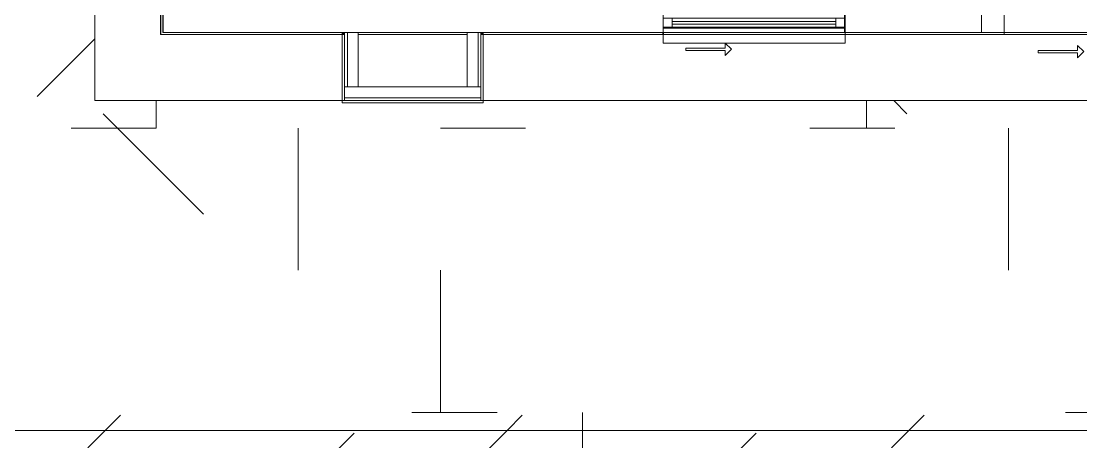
# Model space of a CAD drawing. Header units: metres. Extents: x 3856 to 4207, y -1118 to -691.
# Drawn here: x 3965.032 to 3969.694, y -982.627 to -980.778 of the extents above; entities that cross this region are included whole.
import ezdxf

# ---------------------------------------------------------------- set-up
doc = ezdxf.new("R2010")
doc.units = ezdxf.units.M
for name, color, linetype, lineweight in [('Common Edges', 7, 'Continuous', 9), ('Detail Items', 7, 'Continuous', 9), ('Floors', 7, 'Continuous', 9), ('Frame_Mullion', 7, 'Continuous', 9), ('Glass', 7, 'Continuous', 9), ('Surface Pattern', 7, 'Continuous', 9), ('Walls', 7, 'Continuous', 9), ('Windows', 7, 'Continuous', 9)]:
    doc.layers.add(name, color=color, linetype=linetype, lineweight=lineweight)
doc.layers.add('ROA-E00-URB-A101-MASTER_PLAN cambio estaciomientos_dwg', color=7, linetype='Continuous', lineweight=9, true_color=0x767676)
pattern_1 = [(45, (0, 0), (-1.76776695, 0), [0.9375, -3.75]), (45, (1.25, 1.25), (-1.76776695, 0), [0.9375, -3.75]), (45, (2.5, -0.375), (-1.76776695, 0), [0.3125, -2.5]), (90, (2.5, 0.625), (-0.625, 0.625), [0.625, -2.5]), (315, (2.5, 1.25), (0, 3.5355339), [0.625, -3.75]), (0, (1.25, 1.25), (2.5, 2.5), [0.375, -1.25]), (0, (-1.875, 2.5), (2.5, 2.5), [0.375, -2.5])]

# ---------------------------------------------------------------- blocks, each defined once
blk = doc.blocks.new('EDIFICIO TIPO A_rvt-2-IMPLANTACIÓN - KIT COMERCIAL')
at = {"layer": 'Surface Pattern', "true_color": 0xdcf1d6}
h = blk.add_hatch(dxfattribs=at)
h.set_pattern_fill('FP_8', color=254, style=0, pattern_type=2)
h.set_pattern_definition(pattern_1)
h.paths.add_polyline_path([(3965.2814, -994.1273), (3965.3568, -994.1273), (3965.3568, -993.5273), (3965.2068, -993.5273), (3965.2068, -991.1273), (3965.3568, -991.1273), (3965.3568, -984.1273), (3973.5576, -984.1273), (3973.5576, -983.9773), (3974.3068, -983.9773), (3974.3068, -982.6773), (3974.4068, -982.6773), (3974.4068, -983.9773), (3975.1576, -983.9773), (3975.1576, -984.1273), (3983.3568, -984.1273), (3983.3568, -991.1273), (3983.5068, -991.1273), (3983.5068, -993.5273), (3983.3568, -993.5273), (3983.3568, -994.0273), (3985.3068, -994.0273), (3985.3068, -982.5773), (3963.3068, -982.5773), (3963.3068, -994.1273)])
at = {"layer": 'Floors'}
blk.add_line((3974.3068, -982.5773), (3963.3068, -982.5773), dxfattribs=at)
blk = doc.blocks.new('COUR-VENTANA-DESLIZANTE_DOS_CUERPOS - 0_80 x 1_35cm-11785884-IMPLANTACIÓN - KIT COMERCIAL')
at = {"layer": 'Detail Items'}
for p, q in [((0.0999, 0.1246), (0.1269, 0.1516)), ((0.1269, 0.1516), (0.1269, 0.1296)), ((0.0999, 0.1246), (0.1269, 0.0976)), ((0.3, 0.1296), (0.1269, 0.1296)), ((0.1269, 0.1196), (0.3, 0.1196)), ((0.1269, 0.0976), (0.1269, 0.1196)), ((0.3, 0.1196), (0.3, 0.1296))]:
    blk.add_line(p, q, dxfattribs=at)
blk = doc.blocks.new('EDIFICIO TIPO A_rvt-5-IMPLANTACIÓN - KIT COMERCIAL')
at = {"layer": 'Surface Pattern', "true_color": 0xdcf1d6}
h = blk.add_hatch(dxfattribs=at)
h.set_pattern_fill('FP_101', color=254, style=0, pattern_type=2)
h.set_pattern_definition(pattern_1)
h.paths.add_polyline_path([(3964.6003, -982.5773), (3974.3068, -982.5773), (3974.3068, -981.2773), (3973.5559, -981.2773), (3973.5559, -981.1273), (3965.3568, -981.1273), (3965.3551, -974.1273), (3965.2068, -974.1273), (3965.2068, -971.7273), (3965.3568, -971.7273), (3965.3568, -971.2273), (3963.3068, -971.2273), (3963.3068, -982.5773), (3963.439, -982.5773)])
h.paths.add_polyline_path([(3974.4068, -982.5773), (3985.3068, -982.5773), (3985.3068, -971.2273), (3985.4068, -971.2273), (3985.4068, -971.1273), (3983.3568, -971.1273), (3983.3568, -971.7273), (3983.5068, -971.7273), (3983.5068, -974.1273), (3983.3568, -974.1273), (3983.3568, -981.1273), (3975.1559, -981.1273), (3975.1559, -981.2773), (3974.4068, -981.2773), (3974.4068, -981.8192)])
at = {"layer": 'Common Edges'}
for p, q in [((3966.4451, -980.8373), (3966.4451, -980.8323)), ((3966.4676, -980.8273), (3966.4676, -981.0673)), ((3967.0426, -980.8273), (3967.0426, -981.0673)), ((3967.0651, -980.8323), (3967.0651, -980.8373)), ((3966.4551, -981.1148), (3967.0551, -981.1148))]:
    blk.add_line(p, q, dxfattribs=at)
at = {"layer": 'Floors'}
for p, q in [((3965.3568, -981.1273), (3965.3568, -975.4273)), ((3966.4551, -981.1273), (3965.3568, -981.1273)), ((3970.3568, -981.1273), (3967.0551, -981.1273))]:
    blk.add_line(p, q, dxfattribs=at)
at = {"layer": 'Walls', "lineweight": 18}
for p, q in [((3965.6451, -979.9323), (3965.6451, -980.8373)), ((3965.6551, -980.8273), (3965.6551, -979.9323)), ((3969.3568, -980.7273), (3969.3568, -980.8273)), ((3965.6451, -980.8373), (3965.6551, -980.8373)), ((3966.4451, -980.8273), (3965.6551, -980.8273)), ((3965.6551, -980.8373), (3966.4451, -980.8373)), ((3966.4451, -980.8323), (3966.4451, -980.8273)), ((3966.4551, -980.8323), (3966.4451, -980.8323)), ((3966.4451, -980.8373), (3966.4451, -981.1273)), ((3966.5151, -980.8273), (3966.4551, -980.8273)), ((3966.4551, -980.8273), (3966.4551, -981.0673)), ((3966.4551, -981.1273), (3966.4551, -980.8323)), ((3966.5151, -981.0673), (3966.5151, -980.8273)), ((3967.0551, -980.8273), (3966.9951, -980.8273)), ((3966.9951, -980.8273), (3966.9951, -981.0673)), ((3967.0551, -981.0673), (3967.0551, -980.8273)), ((3967.0551, -980.8323), (3967.0551, -981.1273)), ((3967.0651, -980.8323), (3967.0551, -980.8323)), ((3967.8551, -980.8273), (3967.0651, -980.8273)), ((3967.0651, -980.8273), (3967.0651, -980.8323)), ((3967.0651, -980.8373), (3967.8551, -980.8373)), ((3967.0651, -981.1373), (3967.0651, -980.8373)), ((3967.8551, -980.8373), (3967.8551, -980.8273)), ((3968.6568, -980.8273), (3967.8568, -980.8273)), ((3967.8568, -980.8273), (3967.8568, -980.8373)), ((3967.8568, -980.8373), (3968.6568, -980.8373)), ((3968.6568, -980.8373), (3968.6568, -980.8273)), ((3969.3568, -980.8273), (3968.6568, -980.8273)), ((3968.6568, -980.8273), (3968.6568, -980.8373)), ((3968.6568, -980.8373), (3969.3568, -980.8373)), ((3969.3568, -980.8273), (3970.3568, -980.8273)), ((3969.3568, -980.8373), (3969.3568, -980.8273)), ((3970.3518, -980.8273), (3969.3568, -980.8273)), ((3969.3568, -980.8273), (3969.3568, -980.8373)), ((3969.3568, -980.8373), (3970.3518, -980.8373)), ((3967.0551, -981.0673), (3966.4551, -981.0673)), ((3966.4551, -981.0673), (3966.4551, -981.1273)), ((3966.4551, -981.0673), (3966.5151, -981.0673)), ((3966.9951, -981.0673), (3967.0551, -981.0673)), ((3967.0551, -981.1273), (3967.0551, -981.0673)), ((3966.4451, -981.1273), (3966.4451, -981.1373)), ((3966.4451, -981.1373), (3967.0551, -981.1373)), ((3966.4551, -981.1273), (3967.0551, -981.1273)), ((3967.0551, -981.1273), (3966.4551, -981.1273)), ((3967.0551, -981.1373), (3967.0651, -981.1373))]:
    blk.add_line(p, q, dxfattribs=at)
at = {"layer": 'Walls'}
for p, q in [((3965.6468, -980.8373), (3965.6468, -979.9323)), ((3965.6468, -979.9323), (3965.6468, -980.8373)), ((3965.6568, -980.8273), (3965.6568, -979.9323)), ((3965.6568, -979.9323), (3965.6568, -980.8273)), ((3965.6568, -980.8373), (3965.6468, -980.8373)), ((3965.6468, -980.8373), (3965.6568, -980.8373)), ((3966.4451, -980.8273), (3965.6568, -980.8273)), ((3965.6568, -980.8273), (3966.4451, -980.8273)), ((3966.4451, -980.8373), (3965.6568, -980.8373)), ((3965.6568, -980.8373), (3966.4451, -980.8373)), ((3966.4451, -980.8273), (3966.4551, -980.8273)), ((3966.4551, -980.8273), (3966.4451, -980.8273)), ((3966.4451, -981.1373), (3966.4451, -980.8373)), ((3966.4451, -980.8373), (3966.4451, -981.1373)), ((3967.0551, -980.8323), (3967.0651, -980.8323)), ((3967.0651, -980.8323), (3967.0551, -980.8323)), ((3967.8568, -980.8273), (3967.0651, -980.8273)), ((3967.0651, -980.8273), (3967.8568, -980.8273)), ((3967.0651, -980.8323), (3967.0651, -980.8273)), ((3967.0651, -980.8273), (3967.0651, -980.8323)), ((3967.8568, -980.8373), (3967.0651, -980.8373)), ((3967.0651, -980.8373), (3967.8568, -980.8373)), ((3967.0651, -980.8373), (3967.0651, -981.1373)), ((3967.0651, -981.1373), (3967.0651, -980.8373)), ((3967.8568, -980.8273), (3967.8568, -980.8373)), ((3967.8568, -980.8373), (3967.8568, -980.8273)), ((3967.8568, -980.8273), (3968.6568, -980.8273)), ((3968.6568, -980.8273), (3967.8568, -980.8273)), ((3967.8568, -980.8373), (3967.8568, -980.8273)), ((3967.8568, -980.8273), (3967.8568, -980.8373)), ((3967.8568, -980.8373), (3968.6568, -980.8373)), ((3968.6568, -980.8373), (3967.8568, -980.8373)), ((3967.8584, -980.8273), (3968.6568, -980.8273)), ((3968.6568, -980.8273), (3967.8584, -980.8273)), ((3967.8584, -980.8373), (3967.8584, -980.8273)), ((3967.8584, -980.8273), (3967.8584, -980.8373)), ((3967.8584, -980.8373), (3968.6568, -980.8373)), ((3968.6568, -980.8373), (3967.8584, -980.8373)), ((3968.6568, -980.8273), (3968.6568, -980.8373)), ((3968.6568, -980.8273), (3968.6568, -980.8373)), ((3968.6568, -980.8273), (3968.6568, -980.8373)), ((3968.6568, -980.8273), (3968.6568, -980.8373)), ((3968.6568, -980.8273), (3969.3568, -980.8273)), ((3969.3568, -980.8273), (3968.6568, -980.8273)), ((3968.6568, -980.8373), (3968.6568, -980.8273)), ((3968.6568, -980.8273), (3968.6568, -980.8373)), ((3968.6568, -980.8373), (3969.3568, -980.8373)), ((3969.3568, -980.8373), (3968.6568, -980.8373)), ((3969.3568, -980.8273), (3969.3568, -980.8373)), ((3969.3568, -980.8273), (3969.3568, -980.8373)), ((3969.3568, -980.8373), (3969.3568, -980.8273)), ((3969.3568, -980.8273), (3969.3568, -980.8373)), ((3969.3568, -980.8373), (3969.3568, -980.8273)), ((3969.3568, -980.8273), (3969.3568, -980.8373)), ((3969.3568, -980.8373), (3970.3468, -980.8373)), ((3970.3468, -980.8373), (3969.3568, -980.8373)), ((3969.3568, -980.8373), (3970.3468, -980.8373)), ((3970.3468, -980.8373), (3969.3568, -980.8373)), ((3966.4551, -981.1373), (3966.4451, -981.1373)), ((3966.4451, -981.1373), (3966.4551, -981.1373)), ((3967.0551, -981.1373), (3966.4551, -981.1373)), ((3966.4551, -981.1373), (3967.0551, -981.1373)), ((3967.0651, -981.1373), (3967.0551, -981.1373)), ((3967.0551, -981.1373), (3967.0651, -981.1373))]:
    blk.add_line(p, q, dxfattribs=at)
at = {"layer": 'Windows', "lineweight": 9, "rotation": 180}
blk.add_blockref('COUR-VENTANA-DESLIZANTE_DOS_CUERPOS - 0_80 x 1_35cm-11785884-IMPLANTACIÓN - KIT COMERCIAL', (3968.2568, -980.7773), dxfattribs=at)
blk = doc.blocks.new('ROA-E00-URB-A101-MASTER_PLAN cambio estaciomientos_dwg_COUR-ARQ-VENTANA_DESLIZANTE_TRES_CUERPOS_V2C_1 - 1_35 X 0_80 cm-6361202-Master Plan - Etapa 1-7986490-IMPLANTACIÓN - KIT COMERCIAL')
at = {"layer": 'Frame_Mullion'}
for p, q in [((0.4, 0.05), (-0.4, 0.05)), ((0.36, 0.0317), (-0.36, 0.0317)), ((0.36, -0.0127), (-0.36, -0.0127))]:
    blk.add_line(p, q, dxfattribs=at)
at = {"layer": 'Frame_Mullion', "flags": 128}
blk.add_lwpolyline([(-0.4, -0.05), (-0.4, 0.05), (-0.4, 0.0317), (-0.36, 0.0317), (-0.36, -0.0127), (-0.3917, -0.0127), (-0.4, -0.0127)], dxfattribs=at)
blk.add_lwpolyline([(0.4, -0.0127), (0.3682, -0.0127), (0.36, -0.0127), (0.36, 0.0317), (0.4, 0.0317)], close=True, dxfattribs=at)
at = {"layer": 'Glass', "flags": 128}
blk.add_lwpolyline([(0.36, 0.0148), (-0.36, 0.0148), (-0.36, 0.0021), (0.36, 0.0021)], close=True, dxfattribs=at)
at = {"layer": 'Windows'}
for p, q in [((0.4, 0.0303), (-0.3984, 0.0303)), ((0.4, 0.0273), (-0.3984, 0.0273))]:
    blk.add_line(p, q, dxfattribs=at)
at = {"layer": 'Windows', "flags": 128}
blk.add_lwpolyline([(-0.4, 0.05), (-0.4, 0.0973), (0.4, 0.0973), (0.4, 0.05)], dxfattribs=at)
blk = doc.blocks.new('ROA-E00-URB-A101-MASTER_PLAN cambio estaciomientos_dwg_COUR-VENTANA-DESLIZANTE_DOS_CUERPOS - 1_00 x 0_50 cm-V171-Master Plan - Etapa 1-7986547-IMPLANTACIÓN - KIT COMERCIAL')
at = {"layer": 'Detail Items', "flags": 128}
blk.add_lwpolyline([(0.1769, 0.0526), (0.1499, 0.0796), (0.1769, 0.1066), (0.1769, 0.0846), (0.35, 0.0846), (0.35, 0.0746), (0.1769, 0.0746)], close=True, dxfattribs=at)
at = {"layer": 'Frame_Mullion'}
blk.add_line((-0.5, 0.005), (-0.4809, 0.005), dxfattribs=at)
at = {"layer": 'Frame_Mullion', "flags": 128}
blk.add_lwpolyline([(0.5, -0.005), (0.5, 0.005), (0.481, 0.005)], dxfattribs=at)
blk = doc.blocks.new('ROA-E00-URB-A101-MASTER_PLAN cambio estaciomientos_dwg_ROA-E01-ARQ-R23_rvt-5-Master Plan - Etapa 1-7986595-IMPLANTACIÓN - KIT COMERCIAL')
at = {"layer": 'Walls'}
for p, q in [((980.8273, 3967.8568), (980.8273, 3967.0551)), ((980.8273, 3966.9951), (980.8273, 3966.5151)), ((980.8373, 3966.5151), (980.8373, 3966.9951))]:
    blk.add_line(p, q, dxfattribs=at)
at = {"layer": 'Walls', "flags": 128}
for points in [[(980.8373, 3969.3568), (980.8373, 3970.3468), (980.8373, 3969.3568), (980.8273, 3969.3568)], [(980.8373, 3968.6568), (980.8373, 3969.3568), (980.8273, 3969.3568), (980.8273, 3968.6568)]]:
    blk.add_lwpolyline(points, close=True, dxfattribs=at)
for points in [[(980.8373, 3967.0551), (980.8373, 3967.8568), (980.8273, 3967.8568)], [(980.8273, 3966.4551), (980.8273, 3965.6568), (979.9323, 3965.6568), (979.9323, 3965.6468), (980.8273, 3965.6468), (980.8373, 3965.6468), (980.8373, 3966.4551)]]:
    blk.add_lwpolyline(points, dxfattribs=at)
at = {"rotation": 269.9999999999995}
for name, p in [('ROA-E00-URB-A101-MASTER_PLAN cambio estaciomientos_dwg_COUR-VENTANA-DESLIZANTE_DOS_CUERPOS - 1_00 x 0_50 cm-V171-Master Plan - Etapa 1-7986547-IMPLANTACIÓN - KIT COMERCIAL', (980.8323, 3969.8568)), ('ROA-E00-URB-A101-MASTER_PLAN cambio estaciomientos_dwg_COUR-ARQ-VENTANA_DESLIZANTE_TRES_CUERPOS_V2C_1 - 1_35 X 0_80 cm-6361202-Master Plan - Etapa 1-7986490-IMPLANTACIÓN - KIT COMERCIAL', (980.7773, 3968.2568))]:
    blk.add_blockref(name, p, dxfattribs=at)
blk = doc.blocks.new('ROA-E00-URB-A101-MASTER_PLAN cambio estaciomientos_dwg_ROA-E01-EST-R23_rvt-5-Master Plan - Etapa 1-7986866-IMPLANTACIÓN - KIT COMERCIAL')
at = {"layer": 'Common Edges'}
blk.add_line((980.8273, 3969.2568), (980.7273, 3969.2568), dxfattribs=at)
at = {"layer": 'Walls'}
for p, q in [((980.8273, 3969.2568), (980.8273, 3969.3568)), ((980.8273, 3966.5151), (980.8273, 3966.9951))]:
    blk.add_line(p, q, dxfattribs=at)
at = {"layer": 'Walls', "flags": 128}
for points in [[(980.7273, 3968.6551), (980.8273, 3968.6551), (980.8273, 3969.2568)], [(980.8273, 3967.0551), (980.8273, 3967.8568), (980.7273, 3967.8568)], [(979.9323, 3965.7568), (979.9323, 3965.6568), (980.8273, 3965.6568), (980.8273, 3965.7568), (980.8273, 3966.4551)]]:
    blk.add_lwpolyline(points, dxfattribs=at)
blk = doc.blocks.new('ROA-E00-URB-A101-MASTER_PLAN cambio estaciomientos_dwg-7942325-IMPLANTACIÓN - KIT COMERCIAL')
for name in ['ROA-E00-URB-A101-MASTER_PLAN cambio estaciomientos_dwg_ROA-E01-EST-R23_rvt-5-Master Plan - Etapa 1-7986866-IMPLANTACIÓN - KIT COMERCIAL', 'ROA-E00-URB-A101-MASTER_PLAN cambio estaciomientos_dwg_ROA-E01-ARQ-R23_rvt-5-Master Plan - Etapa 1-7986595-IMPLANTACIÓN - KIT COMERCIAL']:
    blk.add_blockref(name, (0, 0))

msp = doc.modelspace()

# ---------------------------------------------------------------- block references
at = {"lineweight": 5}
for name in ['EDIFICIO TIPO A_rvt-5-IMPLANTACIÓN - KIT COMERCIAL', 'EDIFICIO TIPO A_rvt-2-IMPLANTACIÓN - KIT COMERCIAL']:
    msp.add_blockref(name, (0, 0), dxfattribs=at)
at = {"layer": 'ROA-E00-URB-A101-MASTER_PLAN cambio estaciomientos_dwg', "color": 7, "rotation": 269.9999999999999}
msp.add_blockref('ROA-E00-URB-A101-MASTER_PLAN cambio estaciomientos_dwg-7942325-IMPLANTACIÓN - KIT COMERCIAL', (0, 0), dxfattribs=at)

doc.saveas('drawing.dxf')
